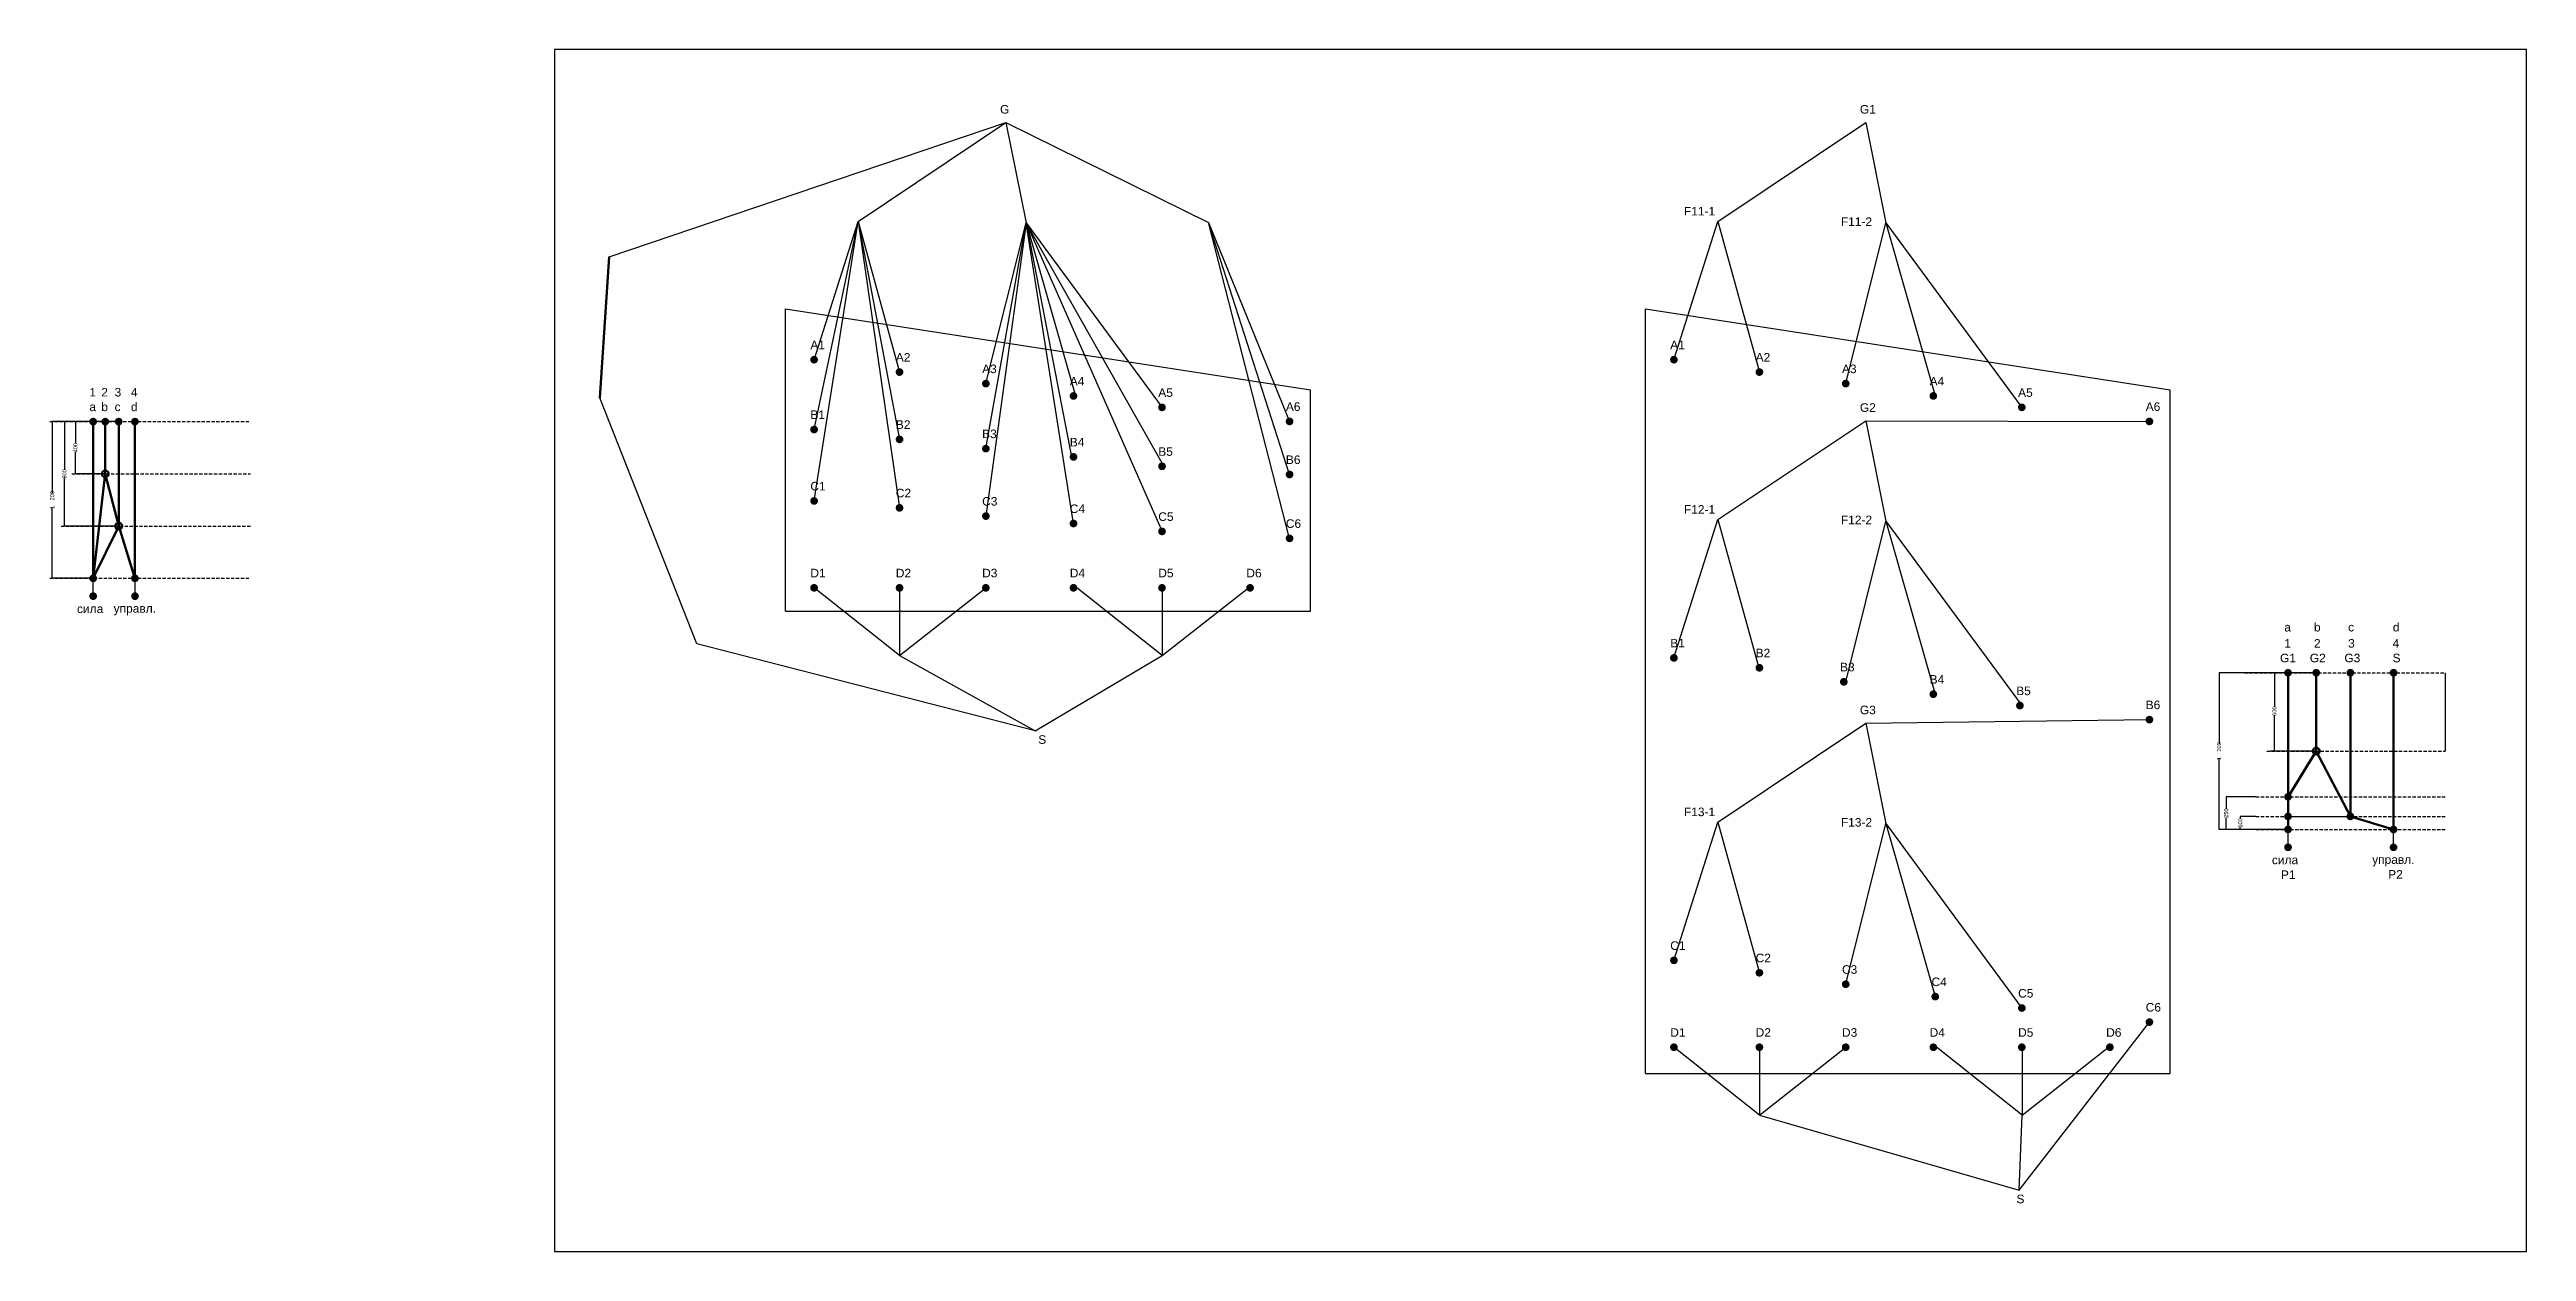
# Model space of a CAD drawing. Header units: inches. Extents: x -331 to 18638, y -5154 to 4051.
import ezdxf

# ---------------------------------------------------------------- set-up
doc = ezdxf.new("R2010")
doc.units = ezdxf.units.IN
doc.header["$MEASUREMENT"] = 0
doc.linetypes.add('HIDDEN', pattern=[0.375, 0.25, -0.125])
doc.styles.get("Standard").update_dxf_attribs({"font": 'arial.ttf'})
doc.dimstyles.get("Standard").update_dxf_attribs({"dimtxt": 0.18, "dimasz": 0.18, "dimexe": 0.18, "dimexo": 0.0625, "dimgap": 0.09, "dimtad": 0, "dimtih": 1, "dimtoh": 1, "dimdec": 4, "dimzin": 0, "dimdsep": 46, "dimtxsty": 'Standard', "dimcen": 0.09, "dimadec": 0, "dimazin": 0, "dimtfac": 1, "dimtdec": 4, "dimtofl": 0, "dimtmove": 0, "dimatfit": 3, "dimfxl": 1, "dimtolj": 1, "dimtzin": 0, "dimarcsym": 0})

# ---------------------------------------------------------------- blocks, each defined once
blk = doc.blocks.new('*D3')
at = {"color": 0, "lineweight": -2, "ltscale": 100}
for p, q in [((2.878649241819632, 1201.11835594573), (-310.8501205689142, 1201.11835594573)), ((-310.6701205689142, 1200.93835594573), (-310.6701205689142, 656.1713559457302)), ((-310.6701205689142, 1.298355945730286), (-310.6701205689142, 546.0653559457303)), ((2.878649241819632, 1.118355945730248), (-310.8501205689142, 1.118355945730286))]:
    blk.add_line(p, q, dxfattribs=at)
at = {"color": 0}
for points in [[(-310.6401205689142, 1200.93835594573), (-310.7001205689141, 1200.93835594573), (-310.6701205689142, 1201.11835594573)], [(-310.7001205689141, 1.298355945730286), (-310.6401205689142, 1.298355945730286), (-310.6701205689142, 1.118355945730286)]]:
    blk.add_solid(points, dxfattribs=at)
at = {"layer": 'Defpoints', "color": 0}
for p in [(2.941149241819632, 1201.11835594573), (-310.6701205689142, 1.118355945730248), (2.941149241819632, 1.118355945730248)]:
    blk.add_point(p, dxfattribs=at)
at = {"color": 0, "ltscale": 100, "insert": (-310.6701205689142, 601.1183559457302), "char_height": 31, "attachment_point": 5, "rotation": 90}
blk.add_mtext('\\A1;1ﾠ200', dxfattribs=at)
blk = doc.blocks.new('*D6')
at = {"color": 0, "lineweight": -2, "ltscale": 100}
for p, q in [((95.71958285287218, 1201.11835594573), (-132.7739227337196, 1201.11835594573)), ((-132.5939227337196, 1200.93835594573), (-132.5939227337196, 1035.97485594573)), ((-132.5939227337196, 801.2983559457301), (-132.5939227337196, 966.2618559457302)), ((95.71958285287218, 801.1183559457302), (-132.7739227337196, 801.1183559457302))]:
    blk.add_line(p, q, dxfattribs=at)
at = {"color": 0}
for points in [[(-132.5639227337196, 1200.93835594573), (-132.6239227337196, 1200.93835594573), (-132.5939227337196, 1201.11835594573)], [(-132.6239227337196, 801.2983559457301), (-132.5639227337196, 801.2983559457301), (-132.5939227337196, 801.1183559457302)]]:
    blk.add_solid(points, dxfattribs=at)
at = {"layer": 'Defpoints', "color": 0}
for p in [(95.78208285287218, 1201.11835594573), (-132.5939227337196, 801.1183559457302), (95.78208285287218, 801.1183559457302)]:
    blk.add_point(p, dxfattribs=at)
at = {"color": 0, "ltscale": 100, "insert": (-132.5939227337196, 1001.11835594573), "char_height": 31, "attachment_point": 5, "rotation": 90}
blk.add_mtext('\\A1;400', dxfattribs=at)
blk = doc.blocks.new('*D7')
at = {"color": 0, "lineweight": -2, "ltscale": 100}
for p, q in [((198.4518174897435, 1201.11835594573), (-217.1344931121554, 1201.11835594573)), ((-216.9544931121554, 1200.93835594573), (-216.9544931121554, 835.3703559457302)), ((-216.9544931121554, 401.2983559457302), (-216.9544931121554, 766.8663559457302)), ((198.4518174897435, 401.1183559457302), (-217.1344931121554, 401.1183559457302))]:
    blk.add_line(p, q, dxfattribs=at)
at = {"color": 0}
for points in [[(-216.9244931121554, 1200.93835594573), (-216.9844931121554, 1200.93835594573), (-216.9544931121554, 1201.11835594573)], [(-216.9844931121554, 401.2983559457302), (-216.9244931121554, 401.2983559457302), (-216.9544931121554, 401.1183559457302)]]:
    blk.add_solid(points, dxfattribs=at)
at = {"layer": 'Defpoints', "color": 0}
for p in [(198.5143174897435, 1201.11835594573), (-216.9544931121554, 401.1183559457302), (198.5143174897435, 401.1183559457302)]:
    blk.add_point(p, dxfattribs=at)
at = {"color": 0, "ltscale": 100, "insert": (-216.9544931121554, 801.1183559457302), "char_height": 31, "attachment_point": 5, "rotation": 90}
blk.add_mtext('\\A1;800', dxfattribs=at)
blk = doc.blocks.new('*D16')
at = {"color": 0, "lineweight": -2, "ltscale": 100}
for p, q in [((16811.96225984835, -722.1303985875727), (16283.39614034267, -722.1303985875727)), ((16283.57614034267, -722.3103985875726), (16283.57614034267, -1267.077398587571)), ((16283.57614034267, -1921.950398587573), (16283.57614034267, -1377.183398587571)), ((16811.96225984835, -1922.130398587573), (16283.39614034267, -1922.130398587573))]:
    blk.add_line(p, q, dxfattribs=at)
at = {"color": 0}
for points in [[(16283.60614034267, -722.3103985875726), (16283.54614034267, -722.3103985875726), (16283.57614034267, -722.1303985875727)], [(16283.54614034267, -1921.950398587573), (16283.60614034267, -1921.950398587573), (16283.57614034267, -1922.130398587573)]]:
    blk.add_solid(points, dxfattribs=at)
at = {"layer": 'Defpoints', "color": 0}
for p in [(16812.02475984835, -722.1303985875727), (16283.57614034267, -1922.130398587573), (16812.02475984835, -1922.130398587573)]:
    blk.add_point(p, dxfattribs=at)
at = {"color": 0, "ltscale": 100, "insert": (16283.57614034267, -1322.130398587573), "char_height": 31, "attachment_point": 5, "rotation": 90}
blk.add_mtext('\\A1;1ﾠ200', dxfattribs=at)
blk = doc.blocks.new('*D17')
at = {"color": 0, "lineweight": -2, "ltscale": 100}
for p, q in [((17028.02371366669, -722.1303985875727), (16706.99657891935, -722.1303985875727)), ((16707.17657891935, -722.3103985875726), (16707.17657891935, -981.3879845241063)), ((16707.17657891935, -1321.950398587572), (16707.17657891935, -1050.046984524106)), ((17028.02371366669, -1322.130398587572), (16706.99657891935, -1322.130398587572))]:
    blk.add_line(p, q, dxfattribs=at)
at = {"color": 0}
for points in [[(16707.20657891935, -722.3103985875726), (16707.14657891935, -722.3103985875726), (16707.17657891935, -722.1303985875727)], [(16707.14657891935, -1321.950398587572), (16707.20657891935, -1321.950398587572), (16707.17657891935, -1322.130398587572)]]:
    blk.add_solid(points, dxfattribs=at)
at = {"layer": 'Defpoints', "color": 0}
for p in [(17028.08621366669, -722.1303985875727), (16707.17657891935, -1322.130398587572), (17028.08621366669, -1322.130398587572)]:
    blk.add_point(p, dxfattribs=at)
at = {"color": 0, "ltscale": 100, "insert": (16707.17657891935, -1015.717484524107), "char_height": 31, "attachment_point": 5, "rotation": 90}
blk.add_mtext('\\A1;600', dxfattribs=at)
blk = doc.blocks.new('*D19')
at = {"color": 0, "lineweight": -2, "ltscale": 100}
for p, q in [((16566.04229283091, -1822.130398587573), (16445.79837497954, -1822.130398587573)), ((16445.97837497954, -1822.310398587573), (16445.97837497954, -1839.350898587571)), ((16566.04229283091, -1922.130398587573), (16445.79837497954, -1922.130398587573)), ((16445.97837497954, -1921.950398587573), (16445.97837497954, -1904.909898587572))]:
    blk.add_line(p, q, dxfattribs=at)
at = {"color": 0}
for points in [[(16446.00837497954, -1822.310398587573), (16445.94837497954, -1822.310398587573), (16445.97837497954, -1822.130398587573)], [(16445.94837497954, -1921.950398587573), (16446.00837497954, -1921.950398587573), (16445.97837497954, -1922.130398587573)]]:
    blk.add_solid(points, dxfattribs=at)
at = {"layer": 'Defpoints', "color": 0}
for p in [(16445.97837497954, -1822.130398587573), (16566.10479283091, -1822.130398587573), (16566.10479283091, -1922.130398587573)]:
    blk.add_point(p, dxfattribs=at)
at = {"color": 0, "ltscale": 100, "insert": (16445.97837497954, -1872.130398587573), "char_height": 31, "attachment_point": 5, "rotation": 90}
blk.add_mtext('\\A1;100', dxfattribs=at)
blk = doc.blocks.new('*D20')
at = {"color": 0, "lineweight": -2, "ltscale": 100}
for p, q in [((16566.04229283091, -1672.130398587573), (16338.10005095719, -1672.130398587573)), ((16338.28005095719, -1672.310398587573), (16338.28005095719, -1762.630398587571)), ((16338.28005095719, -1921.950398587573), (16338.28005095719, -1831.630398587571)), ((16566.04229283091, -1922.130398587573), (16338.10005095719, -1922.130398587573))]:
    blk.add_line(p, q, dxfattribs=at)
at = {"color": 0}
for points in [[(16338.31005095719, -1672.310398587573), (16338.25005095719, -1672.310398587573), (16338.28005095719, -1672.130398587573)], [(16338.25005095719, -1921.950398587573), (16338.31005095719, -1921.950398587573), (16338.28005095719, -1922.130398587573)]]:
    blk.add_solid(points, dxfattribs=at)
at = {"layer": 'Defpoints', "color": 0}
for p in [(16338.28005095719, -1672.130398587573), (16566.10479283091, -1672.130398587573), (16566.10479283091, -1922.130398587573)]:
    blk.add_point(p, dxfattribs=at)
at = {"color": 0, "ltscale": 100, "insert": (16338.28005095719, -1797.130398587573), "char_height": 31, "attachment_point": 5, "rotation": 90}
blk.add_mtext('\\A1;250', dxfattribs=at)

msp = doc.modelspace()

# ---------------------------------------------------------------- linework, layer by layer
at = {"ltscale": 100}
for p, q in [((3954.891140439311, 2463.548412694189), (6993.728104455155, 3491.422213813686)), ((5861.221344530224, 2734.882094375732), (6993.728104455155, 3491.422213813686)), ((6993.728104455155, 3491.422213813686), (8544.781534999183, 2724.846486015484)), ((6993.728104455155, 3491.422213813686), (7147.494290251897, 2723.587962185177)), ((12446.119398131, 2734.882094375732), (13578.62615805593, 3491.422213813686)), ((13578.62615805593, 3491.422213813686), (13732.39234385268, 2723.587962185177)), ((5524.14801682211, 1675.467353741644), (5861.221344530224, 2734.882094375732)), ((5524.14801682211, 1140.889463880437), (5861.221344530224, 2734.882094375732)), ((5524.14801682211, 593.756034891263), (5861.221344530224, 2734.882094375732)), ((5861.221344530224, 2734.882094375732), (6178.564916263449, 1580.653029370135)), ((5861.221344530224, 2734.882094375732), (6178.564916263449, 1065.435362317938)), ((5861.221344530224, 2734.882094375732), (6178.564916263449, 541.0020195281346)), ((6839.659539168475, 1492.225363190841), (7147.494290251897, 2723.587962185177)), ((6839.659539168475, 994.2550037721978), (7147.494290251897, 2723.587962185177)), ((7147.494290251897, 2723.587962185177), (6839.659539168475, 477.5636466231068)), ((7147.494290251897, 2723.587962185177), (7525.475158442216, 1397.74601012258)), ((7147.494290251897, 2723.587962185177), (8188.559678833274, 1310.257398805367)), ((7147.494290251897, 2723.587962185177), (7496.066336095846, 930.8479326959059)), ((8203.264090006458, 858.893375586095), (7147.494290251897, 2723.587962185177)), ((7510.770747269031, 420.8029971817663), (7147.494290251897, 2723.587962185177)), ((7147.494290251897, 2723.587962185177), (8188.559678833274, 360.703486008582)), ((9165.594093113998, 307.2816982990852), (8544.781534999183, 2724.846486015484)), ((8544.781534999183, 2724.846486015484), (9165.594093113998, 1202.735617097092)), ((9165.594093113998, 796.185378684908), (8544.781534999183, 2724.846486015484)), ((12109.04607042289, 1675.467353741644), (12446.119398131, 2734.882094375732)), ((12446.119398131, 2734.882094375732), (12763.46296986423, 1580.653029370135)), ((13424.55759276926, 1492.225363190841), (13732.39234385268, 2723.587962185177)), ((13732.39234385268, 2723.587962185177), (14110.373212043, 1397.74601012258)), ((13732.39234385268, 2723.587962185177), (14773.45773243405, 1310.257398805367)), ((5305.510469056057, -250.6792591336092), (5305.510469056057, 2064.351824468862)), ((5305.510469056057, 2064.351824468862), (9324.540071447807, 1444.836464068201)), ((11890.40852265683, -3791.922766294764), (11890.40852265683, 2064.351824468862)), ((11890.40852265683, 2064.351824468862), (15909.43812504859, 1444.836464068201)), ((4627.391367190028, -501.5662234339748), (3883.565358814235, 1383.472290943037)), ((9324.540071447807, -250.6792591336093), (9324.540071447807, 1444.836464068201)), ((15909.43812504859, -3791.922766294764), (15909.43812504859, 1444.836464068201)), ((12446.119398131, 450.9884631726582), (13578.62615805593, 1207.528582610612)), ((13578.62615805593, 1207.528582610612), (15750.49214671478, 1202.735617097092)), ((13578.62615805593, 1207.528582610612), (13732.39234385268, 439.6943309821031)), ((12109.04607042289, -608.4262774614301), (12446.119398131, 450.9884631726582)), ((12446.119398131, 450.9884631726582), (12763.46296986423, -703.2406018329384)), ((13424.55759276926, -791.6682680122328), (13732.39234385268, 439.6943309821031)), ((13732.39234385268, 439.6943309821031), (14110.373212043, -886.1476210804933)), ((13732.39234385268, 439.6943309821031), (14773.45773243405, -973.6362323977066)), ((6178.564916263449, -590.6933145357987), (5524.14801682211, -71.7842824097122)), ((6178.564916263449, -71.7842824097122), (6178.564916263449, -590.6933145357987)), ((6178.564916263449, -590.6933145357987), (6839.659539168475, -71.7842824097122)), ((8190.229109699197, -590.6933145357987), (7535.812210257857, -71.7842824097122)), ((8190.229109699197, -71.7842824097122), (8190.229109699197, -590.6933145357987)), ((8190.229109699197, -590.6933145357987), (8851.323732604222, -71.7842824097122)), ((5305.510469056057, -250.6792591336092), (9324.540071447807, -250.6792591336093)), ((7218.055155713701, -1166.576884577696), (4627.391367190028, -501.5662234339748)), ((6178.564916263449, -590.6933145357987), (7218.055155713701, -1166.576884577696)), ((7218.055155713701, -1166.576884577696), (8190.229109699197, -590.6933145357987)), ((18016.20982753762, -722.1303985875727), (18016.20982753762, -1322.130398587573)), ((12446.119398131, -1865.024350118405), (13578.62615805593, -1108.484230680451)), ((13578.62615805593, -1108.484230680451), (15750.49214671478, -1081.158014105981)), ((13578.62615805593, -1108.484230680451), (13732.39234385268, -1876.31848230896)), ((16901.20946785664, -1322.130398587572), (16674.28643604039, -1322.130398587572)), ((12109.04607042289, -2924.439090752493), (12446.119398131, -1865.024350118405)), ((12446.119398131, -1865.024350118405), (12763.46296986423, -3019.253415124002)), ((13424.55759276926, -3107.681081303296), (13732.39234385268, -1876.31848230896)), ((13732.39234385268, -1876.31848230896), (14110.373212043, -3202.160434371556)), ((13732.39234385268, -1876.31848230896), (14773.45773243405, -3289.64904568877)), ((14754.12115260627, -4684.772010221452), (15750.49214671478, -3397.170827397044)), ((12763.46296986423, -4108.888440179555), (12109.04607042289, -3589.979408053468)), ((12763.46296986423, -3589.979408053468), (12763.46296986423, -4108.888440179555)), ((12763.46296986423, -4108.888440179555), (13424.55759276926, -3589.979408053468)), ((14775.12716329998, -4108.888440179555), (14120.71026385864, -3589.979408053468)), ((14775.12716329998, -3589.979408053468), (14775.12716329998, -4108.888440179555)), ((14775.12716329998, -4108.888440179555), (15436.221786205, -3589.979408053468)), ((11890.40852265683, -3791.922766294764), (15909.43812504859, -3791.922766294764)), ((12763.46296986423, -4108.888440179555), (14754.12115260627, -4684.772010221452)), ((14754.12115260627, -4684.772010221452), (14775.12716329998, -4108.888440179555))]:
    msp.add_line(p, q, dxfattribs=at)
at = {"lineweight": 80, "ltscale": 100}
msp.add_line((3883.565358814235, 1383.472290943037), (3954.891140439311, 2463.548412694189), dxfattribs=at)
at = {"linetype": 'HIDDEN', "ltscale": 100}
for p, q in [((-328.6950591164, 1201.11835594573), (1207.126216931082, 1201.11835594573)), ((-159.8240870493612, 801.1183559457302), (1207.126216931082, 801.1183559457302)), ((-242.9788177756182, 401.1183559457302), (1207.126216931082, 401.1183559457302)), ((-328.6950591164, 1.118355945730173), (1207.126216931082, 1.118355945730173)), ((16480.38855149013, -722.1303985875727), (18016.20982753762, -722.1303985875727)), ((16649.25952355717, -1322.130398587573), (18016.20982753762, -1322.130398587573)), ((16566.10479283091, -1672.130398587573), (18016.20982753762, -1672.130398587573)), ((16566.10479283091, -1822.130398587573), (18016.20982753762, -1822.130398587573)), ((16566.10479283091, -1922.130398587573), (18016.20982753762, -1922.130398587573))]:
    msp.add_line(p, q, dxfattribs=at)
at = {"color": 4, "lineweight": 80}
for p, q in [((2.941149241819632, 1.118355945730248), (2.941149241819632, 1201.11835594573)), ((16812.02475984835, -1922.130398587573), (16812.02475984835, -722.1303985875727))]:
    msp.add_line(p, q, dxfattribs=at)
at = {"color": 2, "lineweight": 80}
for p, q in [((95.78208285287218, 1201.11835594573), (95.78208285287218, 801.1183559457302)), ((17028.08621366669, -722.1303985875727), (17028.08621366669, -1322.130398587572))]:
    msp.add_line(p, q, dxfattribs=at)
at = {"color": 3, "lineweight": 80}
for p, q in [((198.5143174897435, 1201.11835594573), (198.5143174897435, 401.1183559457302)), ((17289.52608322876, -722.1303985875727), (17289.52608322876, -1822.130398587573))]:
    msp.add_line(p, q, dxfattribs=at)
at = {"color": 1, "lineweight": 80, "ltscale": 100}
for p, q in [((322.9870828528718, 1.118355945730248), (322.9870828528718, 1201.11835594573)), ((17620.07339468128, -1922.130398587573), (17620.07339468128, -722.1303985875727))]:
    msp.add_line(p, q, dxfattribs=at)
at = {"color": 6, "lineweight": 80}
for p, q in [((2.94114924181963, 1.118355945730248), (95.78208285287218, 801.1183559457302)), ((95.78208285287218, 801.1183559457302), (198.5143174897435, 401.1183559457302)), ((16812.02475984835, -1672.130398587573), (17028.08621366669, -1322.130398587572)), ((17028.08621366669, -1322.130398587572), (17289.52608322876, -1822.130398587573))]:
    msp.add_line(p, q, dxfattribs=at)
at = {"color": 5, "lineweight": 80}
msp.add_line((198.5143174897435, 401.1183559457302), (2.94114924181963, 1.118355945730229), dxfattribs=at)
at = {"color": 5, "lineweight": 80, "ltscale": 100}
msp.add_line((198.5143174897435, 401.1183559457302), (322.9870828528718, 1.118355945730248), dxfattribs=at)
at = {"color": 7, "ltscale": 100}
for p, q in [((2.94114924181963, -135.6414205905822), (2.94114924181963, 1.118355945730234)), ((323.5159712255836, -135.6414205905822), (323.5159712255836, 1.118355945730234)), ((16812.02475984835, -2058.890175123885), (16812.02475984835, -1922.130398587573)), ((17620.07339468128, -2058.890175123885), (17620.07339468128, -1922.130398587573))]:
    msp.add_line(p, q, dxfattribs=at)
at = {"color": 5, "ltscale": 100}
msp.add_line((16812.02475984835, -1822.130398587573), (17289.52608322876, -1822.130398587573), dxfattribs=at)
at = {"color": 11, "lineweight": 80, "ltscale": 100}
msp.add_line((17289.52608322876, -1822.130398587573), (17620.07339468128, -1922.130398587573), dxfattribs=at)
at = {"ltscale": 100}
msp.add_lwpolyline([(3536.235754056515, 4050.636992733067), (3536.235754056515, -5153.848717218851), (18637.9677197352, -5153.848717218851), (18637.9677197352, 4050.636992733067)], close=True, dxfattribs=at)
at = {"color": 2, "ltscale": 100, "const_width": 29.40882234636865}
for points in [[(5509.443605648926, 1675.467353741644, 1), (5538.852427995294, 1675.467353741644, 1)], [(6163.860505090264, 1580.653029370135, 1), (6193.269327436633, 1580.653029370135, 1)], [(6824.95512799529, 1492.225363190841, 1), (6854.363950341659, 1492.225363190841, 1)], [(12094.34165924971, 1675.467353741644, 1), (12123.75048159607, 1675.467353741644, 1)], [(12748.75855869104, 1580.653029370135, 1), (12778.16738103741, 1580.653029370135, 1)], [(13409.85318159607, 1492.225363190841, 1), (13439.26200394244, 1492.225363190841, 1)], [(7496.066336095846, 1397.74601012258, 1), (7525.475158442215, 1397.74601012258, 1)], [(8173.85526766009, 1310.257398805367, 1), (8203.264090006458, 1310.257398805367, 1)], [(14080.96438969663, 1397.74601012258, 1), (14110.37321204299, 1397.74601012258, 1)], [(14758.75332126087, 1310.257398805367, 1), (14788.16214360724, 1310.257398805367, 1)], [(-11.7632619313647, 1201.11835594573, 1), (17.64556041500396, 1201.11835594573, 1)], [(81.07767167968791, 1201.11835594573, 1), (110.4864940260566, 1201.11835594573, 1)], [(183.8099063165591, 1201.11835594573, 1), (213.2187286629278, 1201.11835594573, 1)], [(308.2826716796874, 1201.11835594573, 1), (337.691494026056, 1201.11835594573, 1)], [(5509.443605648926, 1140.889463880437, 1), (5538.852427995294, 1140.889463880437, 1)], [(9150.889681940813, 1202.735617097092, 1), (9180.298504287182, 1202.735617097092, 1)], [(15735.78773554159, 1202.735617097092, 1), (15765.19655788796, 1202.735617097092, 1)], [(6163.860505090264, 1065.435362317938, 1), (6193.269327436633, 1065.435362317938, 1)], [(6824.95512799529, 994.2550037721978, 1), (6854.363950341659, 994.2550037721978, 1)], [(7496.066336095846, 930.8479326959059, 1), (7525.475158442215, 930.8479326959059, 1)], [(8173.85526766009, 858.893375586095, 1), (8203.264090006458, 858.893375586095, 1)], [(9150.889681940813, 796.185378684908, 1), (9180.298504287182, 796.185378684908, 1)], [(5509.443605648926, 593.756034891263, 1), (5538.852427995294, 593.756034891263, 1)], [(6163.860505090264, 541.0020195281346, 1), (6193.269327436633, 541.0020195281346, 1)], [(6824.95512799529, 477.5636466231068, 1), (6854.363950341659, 477.5636466231068, 1)], [(7496.066336095846, 420.8029971817663, 1), (7525.475158442215, 420.8029971817663, 1)], [(8173.85526766009, 360.703486008582, 1), (8203.264090006458, 360.703486008582, 1)], [(9150.889681940813, 307.2816982990852, 1), (9180.298504287182, 307.2816982990852, 1)], [(-11.7632619313647, 1.118355945730173, 1), (17.64556041500396, 1.118355945730173, 1)], [(308.2826716796874, 1.118355945730173, 1), (337.691494026056, 1.118355945730173, 1)], [(-11.7632619313647, -135.6414205905822, 1), (17.64556041500396, -135.6414205905822, 1)], [(308.8115600523993, -135.6414205905822, 1), (338.2203823987679, -135.6414205905822, 1)], [(5509.443605648926, -71.7842824097122, 1), (5538.852427995294, -71.7842824097122, 1)], [(6163.860505090264, -71.7842824097122, 1), (6193.269327436633, -71.7842824097122, 1)], [(6824.95512799529, -71.7842824097122, 1), (6854.363950341659, -71.7842824097122, 1)], [(7496.066336095846, -71.7842824097122, 1), (7525.475158442215, -71.7842824097122, 1)], [(8173.85526766009, -71.7842824097122, 1), (8203.264090006458, -71.7842824097122, 1)], [(8848.30533749249, -71.7842824097122, 1), (8877.714159838859, -71.7842824097122, 1)], [(12094.34165924971, -608.4262774614301, 1), (12123.75048159607, -608.4262774614301, 1)], [(12748.75855869104, -683.8803790239297, 1), (12778.16738103741, -683.8803790239297, 1)], [(16797.32034867517, -722.1303985875727, 1), (16826.72917102154, -722.1303985875727, 1)], [(17013.38180249351, -722.1303985875727, 1), (17042.79062483987, -722.1303985875727, 1)], [(17274.82167205558, -722.1303985875727, 1), (17304.23049440195, -722.1303985875727, 1)], [(17605.36898350809, -722.1303985875727, 1), (17634.77780585446, -722.1303985875727, 1)], [(13395.14877042289, -791.6682680122328, 1), (13424.55759276925, -791.6682680122328, 1)], [(14080.96438969663, -886.1476210804933, 1), (14110.37321204299, -886.1476210804933, 1)], [(14744.04891008768, -973.6362323977066, 1), (14773.45773243405, -973.6362323977066, 1)], [(15735.78773554159, -1081.158014105981, 1), (15765.19655788796, -1081.158014105981, 1)], [(16797.32034867517, -1672.130398587573, 1), (16826.72917102154, -1672.130398587573, 1)], [(16797.32034867517, -1822.130398587573, 1), (16826.72917102154, -1822.130398587573, 1)], [(16797.32034867517, -1922.130398587573, 1), (16826.72917102154, -1922.130398587573, 1)], [(17274.82167205558, -1822.130398587573, 1), (17304.23049440195, -1822.130398587573, 1)], [(17605.36898350809, -1922.130398587573, 1), (17634.77780585446, -1922.130398587573, 1)], [(16797.32034867517, -2058.890175123885, 1), (16826.72917102154, -2058.890175123885, 1)], [(17605.36898350809, -2058.890175123885, 1), (17634.77780585446, -2058.890175123885, 1)], [(12094.34165924971, -2924.439090752493, 1), (12123.75048159607, -2924.439090752493, 1)], [(12748.75855869104, -3019.253415124002, 1), (12778.16738103741, -3019.253415124002, 1)], [(13409.85318159607, -3107.681081303296, 1), (13439.26200394244, -3107.681081303296, 1)], [(14095.66880086981, -3202.160434371556, 1), (14125.07762321618, -3202.160434371556, 1)], [(14758.75332126087, -3289.64904568877, 1), (14788.16214360724, -3289.64904568877, 1)], [(15735.78773554159, -3397.170827397044, 1), (15765.19655788796, -3397.170827397044, 1)], [(12094.34165924971, -3589.979408053468, 1), (12123.75048159607, -3589.979408053468, 1)], [(12748.75855869104, -3589.979408053468, 1), (12778.16738103741, -3589.979408053468, 1)], [(13409.85318159607, -3589.979408053468, 1), (13439.26200394244, -3589.979408053468, 1)], [(14080.96438969663, -3589.979408053468, 1), (14110.37321204299, -3589.979408053468, 1)], [(14758.75332126087, -3589.979408053468, 1), (14788.16214360724, -3589.979408053468, 1)], [(15433.20339109327, -3589.979408053468, 1), (15462.61221343964, -3589.979408053468, 1)]]:
    msp.add_lwpolyline(points, format="xyb", close=True, dxfattribs=at)
at = {"color": 7, "lineweight": 80}
for centre in [(95.78208285287224, 801.1183559457302), (198.5143174897435, 401.1183559457302), (17028.08621366669, -1322.130398587572)]:
    msp.add_circle(centre, 25.92782004404569, dxfattribs=at)

# ---------------------------------------------------------------- texts
at = {"ltscale": 100}
for s, p in [('G', (6948.197512587488, 3559.975737443066)), ('G1', (13533.09556618827, 3559.975737443066)), ('F11-1', (12185.40576390126, 2779.767222254521)), ('F11-2', (13387.39598736495, 2699.634540690275)), ('A1', (5495.583980377297, 1755.812451828547)), ('A2', (6150.000879818635, 1660.998127457038)), ('A1', (12080.48203397808, 1755.812451828547)), ('A2', (12734.89893341942, 1660.998127457038)), ('A3', (6811.095502723661, 1572.570461277744)), ('A4', (7482.206710824217, 1478.091108209483)), ('A3', (13395.99355632444, 1572.570461277744)), ('A4', (14067.104764425, 1478.091108209483)), ('a', (-25.62288720299372, 1281.463454032633)), ('1', (-25.62288720299372, 1393.649208222577)), ('2', (65.12433603722957, 1393.649208222577)), ('b', (65.12433603722957, 1281.463454032633)), ('3', (167.0749201713076, 1393.649208222577)), ('c', (167.0749201713076, 1281.463454032633)), ('4', (292.5525621824804, 1393.649208222577)), ('d', (292.5525621824804, 1281.463454032633)), ('A5', (8159.995642388461, 1390.60249689227)), ('A6', (9137.030056669184, 1283.080715183995)), ('G2', (13533.09556618827, 1276.082106239992)), ('A5', (14744.89369598924, 1390.60249689227)), ('A6', (15721.92811026996, 1283.080715183995)), ('B1', (5495.583980377297, 1221.23456196734)), ('B2', (6150.000879818635, 1145.780460404841)), ('B3', (6811.095502723661, 1074.600101859101)), ('B4', (7482.206710824217, 1011.193030782809)), ('B5', (8159.995642388461, 939.2384736729979)), ('B6', (9137.030056669184, 876.5304767718109)), ('C1', (5495.583980377297, 674.1011329781659)), ('C2', (6150.000879818635, 621.3471176150375)), ('C3', (6811.095502723661, 557.9087447100097)), ('C4', (7482.206710824217, 501.1480952686692)), ('C5', (8159.995642388461, 441.0485840954849)), ('C6', (9137.030056669184, 387.6267963859881)), ('F12-1', (12185.40576390126, 495.873591051447)), ('F12-2', (13387.39598736495, 415.7409094872014)), ('D1', (5495.583980377297, 8.560815677190703)), ('D2', (6150.000879818635, 8.560815677190703)), ('D3', (6811.095502723661, 8.560815677190703)), ('D4', (7482.206710824217, 8.560815677190703)), ('D5', (8159.995642388461, 8.560815677190703)), ('D6', (8834.44571222086, 8.560815677190703)), ('сила', (-120.7129171471277, -264.8942973640113)), ('управл.', (159.6446247523131, -262.159101833285)), ('a', (16783.46072340354, -405.8746859755308)), ('b', (17010.65787681135, -405.8746859755308)), ('c', (17272.27015787282, -405.8746859755308)), ('d', (17614.71977891555, -405.8746859755308)), ('B1', (12080.48203397808, -528.0811793745272)), ('B2', (12734.89893341942, -603.5352809370268)), ('1', (16783.46072340354, -529.5995463107258)), ('2', (17010.65787681135, -529.5995463107258)), ('3', (17272.27015787282, -529.5995463107258)), ('4', (17613.03927478147, -529.5995463107258)), ('B3', (13381.28914515126, -711.3231699253299)), ('B4', (14067.104764425, -805.8025229935904)), ('G1', (16750.74590807756, -641.7853005006698)), ('G2', (16978.7518075189, -641.7853005006698)), ('G3', (17243.55060480019, -641.7853005006698)), ('S', (17612.67789468785, -641.7853005006698)), ('B5', (14730.18928481606, -893.2911343108037)), ('B6', (15721.92811026996, -1000.812916019079)), ('G3', (13533.09556618827, -1039.930707051071)), ('S', (7240.940562081201, -1266.316759392637)), ('F13-1', (12185.40576390126, -1820.139222239616)), ('F13-2', (13387.39598736495, -1900.271903803862)), ('сила', (16688.3706934594, -2188.143051897314)), ('P1', (16757.74223494623, -2301.664350779995)), ('управл.', (17456.202048208, -2185.407856366588)), ('P2', (17579.10222097974, -2298.929155249269)), ('C1', (12080.48203397808, -2844.09399266559)), ('C2', (12734.89893341942, -2938.908317037099)), ('C3', (13395.99355632444, -3027.335983216393)), ('C4', (14081.80917559818, -3121.815336284653)), ('C5', (14744.89369598924, -3209.303947601867)), ('C6', (15721.92811026996, -3316.825729310141)), ('D1', (12080.48203397808, -3509.634309966566)), ('D2', (12734.89893341942, -3509.634309966566)), ('D3', (13395.99355632444, -3509.634309966566)), ('D4', (14067.104764425, -3509.634309966566)), ('D5', (14744.89369598924, -3509.634309966566)), ('D6', (15419.34376582164, -3509.634309966566)), ('S', (14732.34029677744, -4784.511885036393))]:
    msp.add_text(s, height=65.53966122905013, rotation=360, dxfattribs=at).set_placement(p)

# ---------------------------------------------------------------- dimensions: what is measured, and where the dimension line sits
for base, p1, p2, override, picture, middle in [((-310.6701205689142, 1.118355945730286), (2.941149241819632, 1201.11835594573), (2.941149241819632, 1.118355945730248), {"dimtxt": 31, "dimdec": 0, "dimlfac": 1, "dimlunit": 6}, '*D3', (-310.6701205689142, 601.1183559457302)), ((-216.9544931121554, 401.1183559457302), (198.5143174897435, 1201.11835594573), (198.5143174897435, 401.1183559457302), {"dimtxt": 31, "dimdec": 0, "dimlunit": 6}, '*D7', (-216.9544931121554, 801.1183559457302)), ((-132.5939227337196, 801.1183559457302), (95.78208285287218, 1201.11835594573), (95.78208285287218, 801.1183559457302), {"dimtxt": 31, "dimdec": 0, "dimlunit": 6}, '*D6', (-132.5939227337196, 1001.11835594573)), ((16283.57614034267, -1922.130398587573), (16812.02475984835, -722.1303985875727), (16812.02475984835, -1922.130398587573), {"dimtxt": 31, "dimdec": 0, "dimlunit": 6}, '*D16', (16283.57614034267, -1322.130398587573)), ((16707.17657891935, -1322.130398587572), (17028.08621366669, -722.1303985875727), (17028.08621366669, -1322.130398587572), {"dimtxt": 31, "dimdec": 0, "dimlunit": 6}, '*D17', (16707.17657891935, -1015.717484524107))]:
    dim = msp.add_linear_dim(base=base, p1=p1, p2=p2, angle=270, dimstyle='Standard', override=override, dxfattribs=at)
    dim.commit()
    dim.dimension.update_dxf_attribs({"geometry": picture, "text_midpoint": middle, "dimtype": 161, "text_rotation": 90})
for p2, distance, picture, middle in [((16566.10479283091, -1672.130398587573), 227.82474187371918, '*D20', (16338.28005095719, -1797.130398587573)), ((16566.10479283091, -1822.130398587573), 120.1264178513702, '*D19', (16445.97837497954, -1872.130398587573))]:
    dim = msp.add_aligned_dim(p1=(16566.10479283091, -1922.130398587573), p2=p2, distance=distance, dimstyle='Standard', override={"dimtxt": 31, "dimdec": 0, "dimlunit": 6}, dxfattribs=at)
    dim.commit()
    dim.dimension.update_dxf_attribs({"geometry": picture, "text_midpoint": middle, "text_rotation": 90})

doc.saveas('drawing.dxf')
